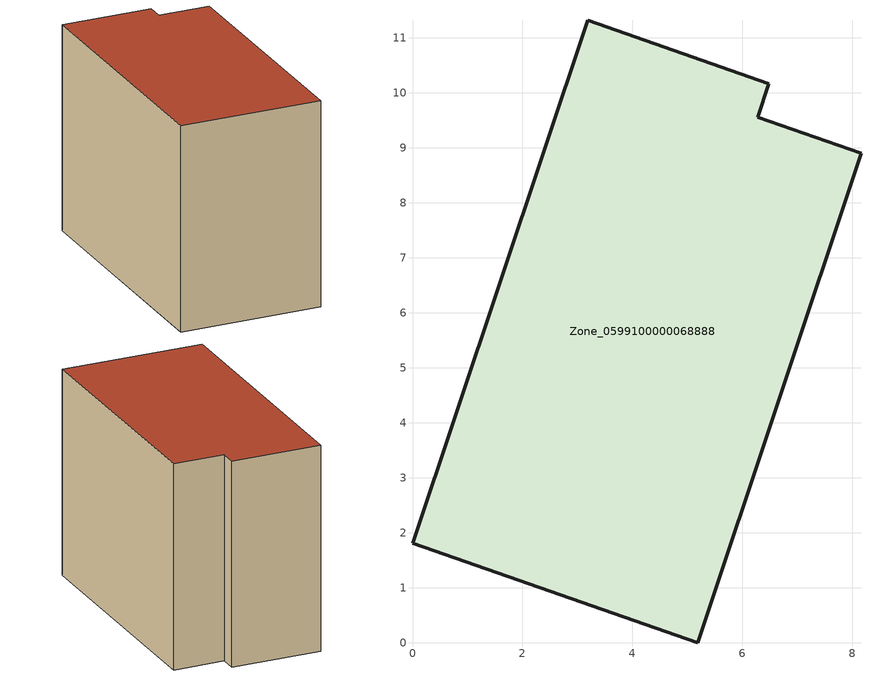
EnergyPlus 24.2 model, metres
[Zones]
Zone_0599100000068888
 floor ground (C_G): 0,1.81 3.19,11.31 6.48,10.16 6.28,9.55 8.15,8.9 5.19,0 z0
 wall outside (C_F): 3.19,11.31 0,1.81 5.19,0 8.15,8.9 6.28,9.55 6.48,10.16 3.19,11.31 z0:8.05
 roof outside (C_R): 0,1.81 5.19,0 8.15,8.9 6.28,9.55 6.48,10.16 3.19,11.31 z8.05
[BUILDING]
Pand.0599100000068888: North Axis=0; Terrain=City; Loads Convergence Tolerance Value=0.04; Temperature Convergence Tolerance Value=0.4; Solar Distribution=FullExterior; Maximum Number of Warmup Days=25; Minimum Number of Warmup Days=1
[Site:Location]
Rotterdam.The.Hague.AP_ZH_NLD Design_Conditions: Latitude=51.96; Longitude=4.45; Time Zone=1; Elevation=-4.5
[SITE:GROUNDTEMPERATURE:BUILDINGSURFACE]
18, 18, 18, 18, 18, 18, 18, 18, 18, 18, 18, 18
[MATERIAL] Thermal Absorptance=0.9; Solar Absorptance=0.7; Visible Absorptance=0.7
Name | Roughness | Thickness | Conductivity | Density | Specific Heat
G.TI.1992-2005 | MediumSmooth | 0.15 | 0.06 | 540 | 1210
F.TI.1992-2005 | Rough | 0.3 | 0.12 | 1920 | 840
R.TI.1992-2005 | MediumRough | 0.2 | 0.08 | 1500 | 1000
[CONSTRUCTION]
C_G: G.TI.1992-2005
C_F: F.TI.1992-2005
C_R: R.TI.1992-2005
[ZONE]
Zone_0599100000068888: Type=1; Multiplier=1; Ceiling Height=Autocalculate; Volume=Autocalculate; Floor Area=autocalculate; Part of Total Floor Area=Yes
[ZONEINFILTRATION:DESIGNFLOWRATE]
Infil_Zone_0599100000068888: Zone or ZoneList or Space or SpaceList=Zone_0599100000068888; Schedule=AlwaysOn; Design Flow Rate Calculation Method=Flow/Area; Flow Rate per Floor Area=0.0015; Constant Term Coefficient=1; Temperature Term Coefficient=0; Velocity Term Coefficient=0; Velocity Squared Term Coefficient=0
[HVACTEMPLATE:ZONE:IDEALLOADSAIRSYSTEM]
Zone_0599100000068888: Maximum Heating Supply Air Temperature=50; Minimum Cooling Supply Air Temperature=13; Maximum Heating Supply Air Humidity Ratio=0.0156; Minimum Cooling Supply Air Humidity Ratio=0.0077; Heating Limit=NoLimit; Cooling Limit=NoLimit; Dehumidification Control Type=ConstantSensibleHeatRatio; Cooling Sensible Heat Ratio=0.7; Dehumidification Setpoint=60; Humidification Control Type=None; Humidification Setpoint=30; Outdoor Air Method=None; Outdoor Air Flow Rate per Person=0.00944; Outdoor Air Flow Rate per Zone Floor Area=0; Outdoor Air Flow Rate per Zone=0; Demand Controlled Ventilation Type=None; Outdoor Air Economizer Type=NoEconomizer; Heat Recovery Type=None; Sensible Heat Recovery Effectiveness=0.7; Latent Heat Recovery Effectiveness=0.65
[ZONECONTROL:THERMOSTAT]
ThermostatControl_Zone_0599100000068888: Zone or ZoneList=Zone_0599100000068888; Control Type Schedule=DualSetpointControlType; Control 1=Thermostat_Zone_0599100000068888; Temperature Difference Between Cutout And Setpoint=0
[THERMOSTATSETPOINT:DUALSETPOINT]
Thermostat_Zone_0599100000068888: Heating Setpoint Temperature Schedule=HeatingSetpoint_Zone_0599100000068888; Cooling Setpoint Temperature Schedule=CoolingSetpoint_Zone_0599100000068888
[SCHEDULE:COMPACT]
HeatingSetpoint_Zone_0599100000068888: Through: 12/31, For: AllDays, Until: 24:00, 21
CoolingSetpoint_Zone_0599100000068888: Through: 12/31, For: AllDays, Until: 24:00, 24
DualSetpointControlType: Through: 12/31, For: AllDays, Until: 24:00, 4
AlwaysOn: Through: 12/31, For: AllDays, Until: 24:00, 1
